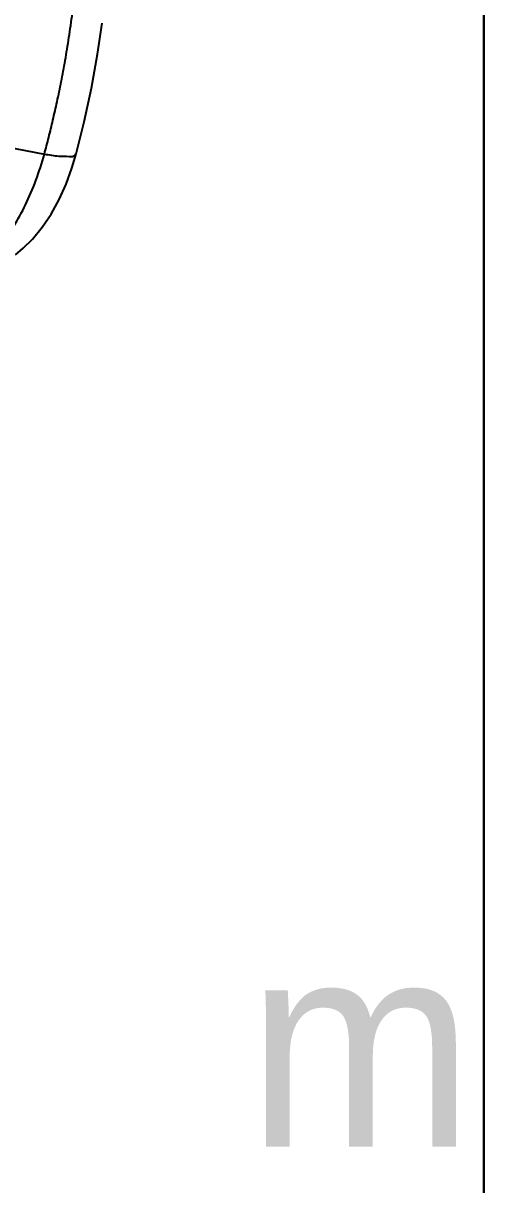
# Model space of a CAD drawing. Header units: millimetres. Extents: x -2947 to 97, y -3022 to 322.
# Drawn here: x -1446.5 to -1417.6, y -2178.2 to -2105.3 of the extents above; entities that cross this region are included whole.
import ezdxf
from ezdxf.enums import TextEntityAlignment as Align

# ---------------------------------------------------------------- set-up
doc = ezdxf.new("R2010")
doc.units = ezdxf.units.MM
doc.layers.get('0').update_dxf_attribs({"linetype": 'CONTINUOUS'})
doc.layers.get('Defpoints').update_dxf_attribs({"linetype": 'CONTINUOUS'})
doc.layers.add('text', color=212, linetype='CONTINUOUS', lineweight=20)

msp = doc.modelspace()

# ---------------------------------------------------------------- linework, layer by layer
at = {"color": 7}
for p, q in [((-1528.113, -2097.764), (-1445.176, -2113.538)), ((-1441.842, -2107.269), (-1441.556, -2105.331)), ((-1442.226, -2109.401), (-1441.842, -2107.269)), ((-1442.682, -2111.52), (-1442.226, -2109.401)), ((-1443.187, -2113.534), (-1442.682, -2111.52)), ((-1443.456, -2114.434), (-1443.187, -2113.534)), ((-1443.816, -2115.42), (-1443.456, -2114.434)), ((-1444.248, -2116.386), (-1443.816, -2115.42)), ((-1444.747, -2117.3), (-1444.248, -2116.386)), ((-1445.307, -2118.135), (-1444.747, -2117.3)), ((-1445.917, -2118.87), (-1445.307, -2118.135)), ((-1446.502, -2119.438), (-1445.917, -2118.87)), ((-1446.978, -2119.852), (-1446.502, -2119.438))]:
    msp.add_line(p, q, dxfattribs=at)
for points, start_tangent, end_tangent in [([(-1445.176, -2113.538), (-1444.902, -2112.49), (-1444.64, -2111.416), (-1444.378, -2110.254), (-1444.119, -2109.001), (-1443.87, -2107.662), (-1443.634, -2106.233), (-1443.416, -2104.696)], (0.261204, 0.965284), (0.129303, 0.991605)), ([(-1448.803, -2120.048), (-1447.933, -2119.192), (-1447.111, -2118.073), (-1446.362, -2116.727), (-1445.71, -2115.199), (-1445.176, -2113.538)], (0.777354, 0.629063), (0.264665, 0.96434)), ([(-1445.176, -2113.538), (-1444.278, -2113.661), (-1443.617, -2113.685), (-1443.25, -2113.607), (-1443.212, -2113.528)], (0.985561, -0.169323), (0.251607, 0.967829))]:
    msp.add_spline(points, degree=3, dxfattribs=dict(at, start_tangent=start_tangent, end_tangent=end_tangent))
at = {"layer": 'Defpoints'}
for p, q in [((-1417.61, -2423.54), (-1417.61, -2056.462)), ((-1417.61, -2056.462), (-1417.61, -2423.54))]:
    msp.add_line(p, q, dxfattribs=at)

# ---------------------------------------------------------------- texts
at = {"layer": 'text', "color": 1, "text_generation_flag": 6}
msp.add_text('m', height=12.768, rotation=180, dxfattribs=at).set_placement((-1432.459, -2163.054), align=Align.TOP_LEFT)

doc.saveas('drawing.dxf')
